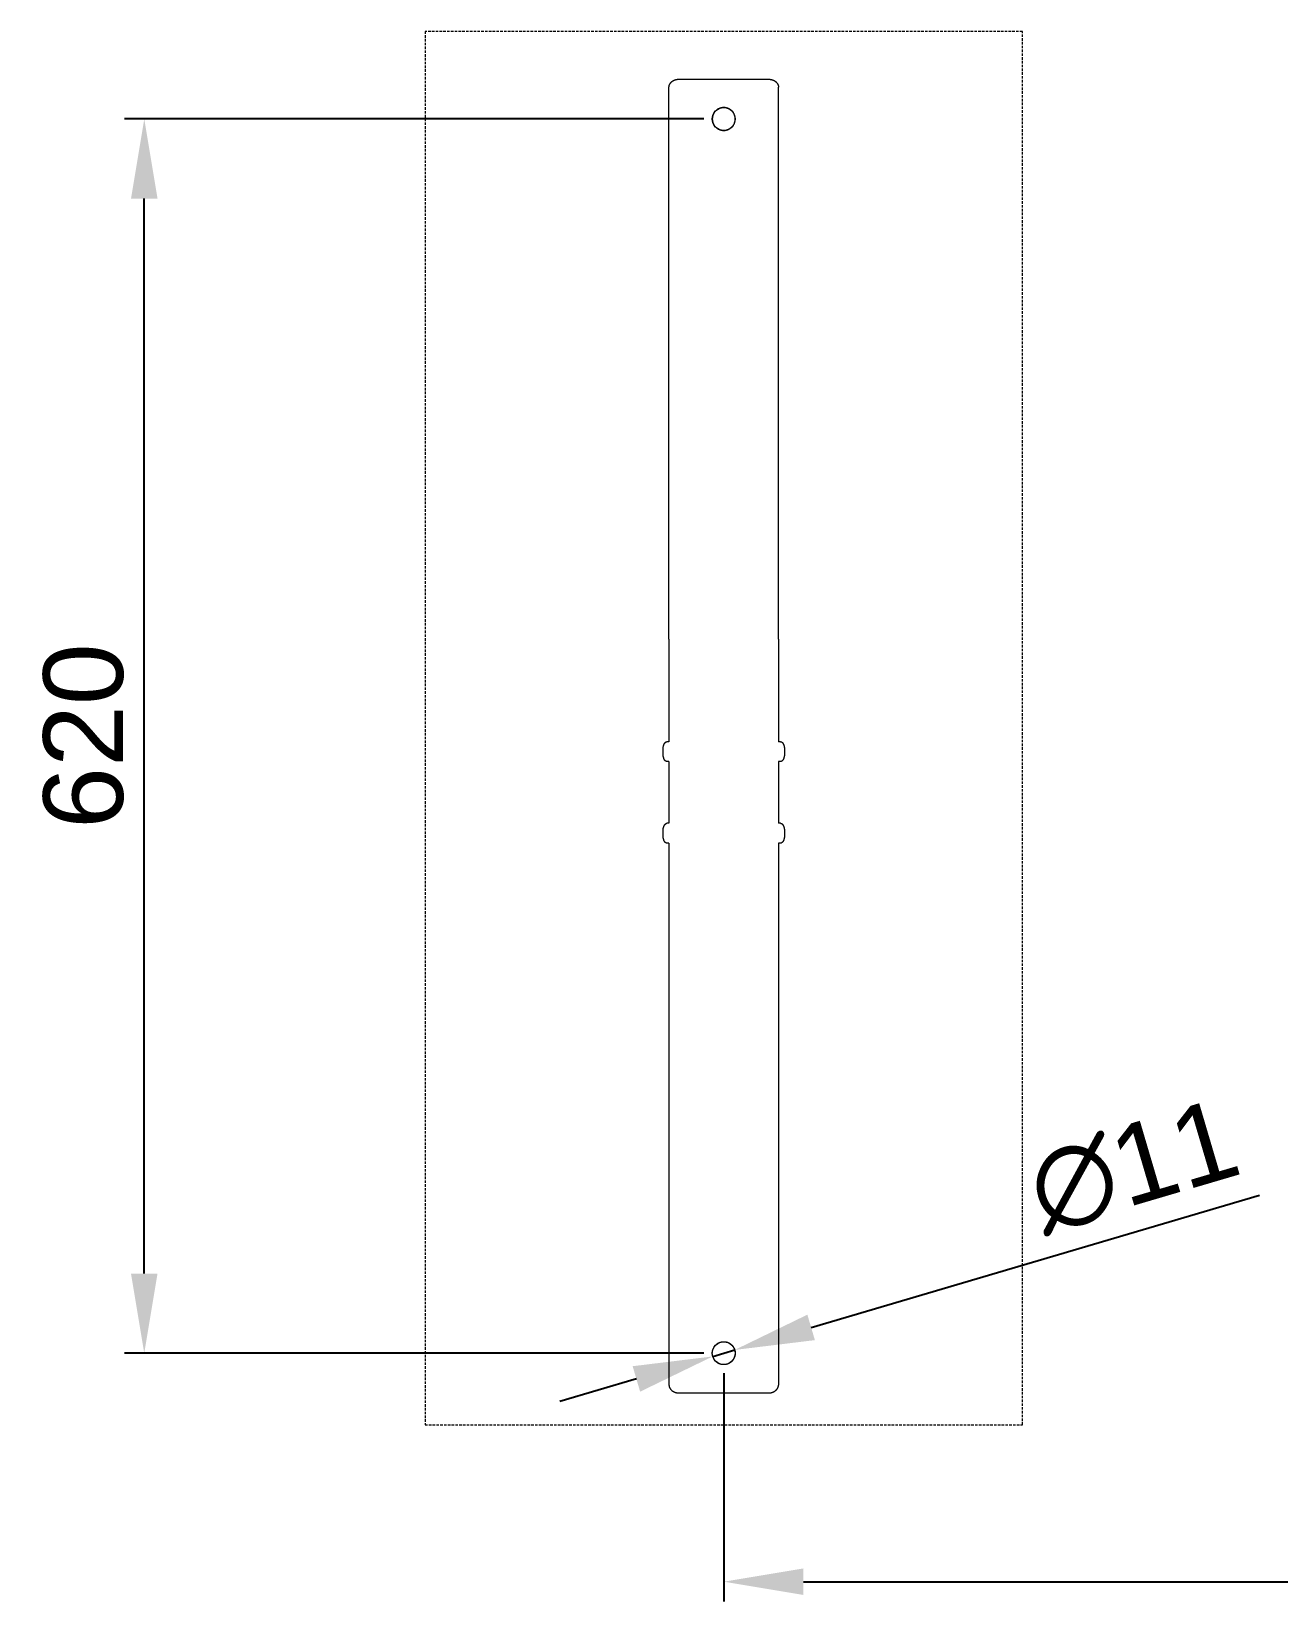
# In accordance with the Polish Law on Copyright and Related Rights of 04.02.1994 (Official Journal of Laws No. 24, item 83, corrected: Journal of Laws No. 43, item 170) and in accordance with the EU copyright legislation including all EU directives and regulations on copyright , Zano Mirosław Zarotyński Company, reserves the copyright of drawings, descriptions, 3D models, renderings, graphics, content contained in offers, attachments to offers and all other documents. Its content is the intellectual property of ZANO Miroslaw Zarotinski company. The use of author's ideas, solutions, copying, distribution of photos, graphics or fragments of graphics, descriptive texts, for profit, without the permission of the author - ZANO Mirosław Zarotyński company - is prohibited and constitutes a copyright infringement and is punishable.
# Model space of a CAD drawing. Header units: millimetres. Extents: x -253 to 4295, y -442 to 2895.
# Drawn here: x -198 to 428, y -442 to 346 of the extents above; entities that cross this region are included whole.
import ezdxf

# ---------------------------------------------------------------- set-up
doc = ezdxf.new("R2010")
doc.units = ezdxf.units.MM
doc.linetypes.add('HIDDEN', pattern=[1.905, 1.27, -0.635])
for name, color, linetype, lineweight in [('ZANO_R', 7, 'Continuous', 0), ('ZANO_R_przerywana', 7, 'HIDDEN', 0), ('ZANO_W', 1, 'Continuous', 0)]:
    doc.layers.add(name, color=color, linetype=linetype, lineweight=lineweight)
doc.styles.add('Arial', font='arial.ttf')
doc.styles.get("Standard").update_dxf_attribs({"font": 'ARIALUNI.TTF'})
doc.dimstyles.new('pl i ang', dxfattribs={"dimtxt": 50, "dimasz": 50, "dimexe": 1.25, "dimexo": 0.625, "dimgap": 10, "dimtad": 1, "dimtoh": 1, "dimtxsty": 'Standard', "dimcen": 2.5, "dimclrd": 1, "dimclre": 1, "dimclrt": 1, "dimadec": 0, "dimazin": 0, "dimtfac": 1, "dimtmove": 0, "dimatfit": 3, "dimfxl": 1, "dimarcsym": 1})

# ---------------------------------------------------------------- blocks, each defined once
blk = doc.blocks.new('*D398')
at = {"layer": 'ZANO_W', "color": 1, "lineweight": -2}
for p, q in [((139.83, 302.33), (-151.18, 302.33)), ((-141.18, -277.67), (-141.18, 262.33)), ((139.83, -317.67), (-151.18, -317.67))]:
    blk.add_line(p, q, dxfattribs=at)
at = {"layer": 'ZANO_W', "color": 1}
for points in [[(-134.52, 262.33), (-147.85, 262.33), (-141.18, 302.33)], [(-147.85, -277.67), (-134.52, -277.67), (-141.18, -317.67)]]:
    blk.add_solid(points, dxfattribs=at)
at = {"layer": 'ZANO_W', "color": 1, "insert": (-171.61, -7.67), "char_height": 40, "attachment_point": 5, "rotation": 90, "style": 'Arial'}
blk.add_mtext('620', dxfattribs=at)
blk = doc.blocks.new('*D401')
at = {"layer": 'ZANO_W', "color": 1, "lineweight": -2}
for p, q in [((149.83, -327.67), (149.83, -442.47)), ((1539.83, -327.67), (1539.83, -442.47)), ((189.83, -432.47), (1499.83, -432.47))]:
    blk.add_line(p, q, dxfattribs=at)
at = {"layer": 'ZANO_W', "color": 1}
for points in [[(189.83, -425.8), (189.83, -439.13), (149.83, -432.47)], [(1499.83, -439.13), (1499.83, -425.8), (1539.83, -432.47)]]:
    blk.add_solid(points, dxfattribs=at)
at = {"layer": 'ZANO_W', "color": 1, "insert": (844.83, -402.03), "char_height": 40, "attachment_point": 5, "style": 'Arial'}
blk.add_mtext('1390', dxfattribs=at)
blk = doc.blocks.new('*D402')
at = {"layer": 'ZANO_W', "color": 1, "lineweight": -2}
for p, q in [((193.71, -304.73), (418.8, -238.33)), ((144.32, -319.3), (155.35, -316.04)), ((105.95, -330.61), (67.59, -341.93))]:
    blk.add_line(p, q, dxfattribs=at)
at = {"layer": 'ZANO_W', "color": 1}
for points in [[(191.83, -298.33), (195.6, -311.12), (155.35, -316.04)], [(107.84, -337.01), (104.07, -324.22), (144.32, -319.3)]]:
    blk.add_solid(points, dxfattribs=at)
at = {"layer": 'ZANO_W', "color": 1, "insert": (355.64, -224.07), "char_height": 40, "attachment_point": 5, "rotation": 16.43566, "style": 'Arial'}
blk.add_mtext('∅11', dxfattribs=at)

msp = doc.modelspace()

# ---------------------------------------------------------------- linework, layer by layer
at = {"layer": 'ZANO_R'}
for p, q in [((122.33, 318.43), (122.34, 318.53)), ((122.33, 318.33), (122.33, 318.43)), ((122.33, 287.33), (122.33, 318.33)), ((122.34, 318.53), (122.35, 318.63)), ((122.35, 318.63), (122.36, 318.72)), ((122.36, 318.72), (122.37, 318.82)), ((122.37, 318.82), (122.39, 318.92)), ((122.39, 318.92), (122.41, 319.02)), ((122.41, 319.02), (122.43, 319.11)), ((122.43, 319.11), (122.46, 319.21)), ((122.46, 319.21), (122.49, 319.31)), ((122.49, 319.31), (122.52, 319.41)), ((122.52, 319.41), (122.56, 319.5)), ((122.56, 319.5), (122.6, 319.6)), ((122.6, 319.6), (122.64, 319.69)), ((122.64, 319.69), (122.68, 319.79)), ((122.68, 319.79), (122.73, 319.88)), ((122.73, 319.88), (122.78, 319.97)), ((122.78, 319.97), (122.84, 320.06)), ((122.84, 320.06), (122.89, 320.15)), ((122.89, 320.15), (122.95, 320.24)), ((122.95, 320.24), (123.01, 320.32)), ((123.01, 320.32), (123.08, 320.41)), ((123.08, 320.41), (123.15, 320.49)), ((123.15, 320.49), (123.21, 320.57)), ((123.21, 320.57), (123.29, 320.65)), ((123.29, 320.65), (123.36, 320.73)), ((123.36, 320.73), (123.43, 320.81)), ((123.43, 320.81), (123.51, 320.88)), ((123.51, 320.88), (123.59, 320.96)), ((123.59, 320.96), (123.67, 321.03)), ((123.67, 321.03), (123.76, 321.1)), ((123.76, 321.1), (123.84, 321.16)), ((123.84, 321.16), (123.93, 321.23)), ((123.93, 321.23), (124.03, 321.3)), ((124.03, 321.3), (124.12, 321.37)), ((124.12, 321.37), (124.22, 321.43)), ((124.22, 321.43), (124.32, 321.49)), ((124.32, 321.49), (124.42, 321.55)), ((124.42, 321.55), (124.52, 321.61)), ((124.52, 321.61), (124.63, 321.66)), ((124.63, 321.66), (124.73, 321.72)), ((124.73, 321.72), (124.84, 321.77)), ((124.84, 321.77), (124.94, 321.82)), ((124.94, 321.82), (125.05, 321.86)), ((125.05, 321.86), (125.16, 321.9)), ((125.16, 321.9), (125.27, 321.95)), ((125.27, 321.95), (125.38, 321.99)), ((125.38, 321.99), (125.49, 322.02)), ((125.49, 322.02), (125.61, 322.06)), ((125.61, 322.06), (125.73, 322.1)), ((125.73, 322.1), (125.85, 322.13)), ((125.85, 322.13), (125.97, 322.16)), ((125.97, 322.16), (126.09, 322.19)), ((126.09, 322.19), (126.21, 322.21)), ((126.21, 322.21), (126.34, 322.23)), ((126.34, 322.23), (126.46, 322.25)), ((126.46, 322.25), (126.58, 322.27)), ((126.58, 322.27), (126.71, 322.29)), ((126.71, 322.29), (126.83, 322.3)), ((126.83, 322.3), (126.96, 322.31)), ((126.96, 322.31), (127.08, 322.32)), ((127.08, 322.32), (127.21, 322.33)), ((127.21, 322.33), (127.33, 322.33)), ((127.33, 322.33), (127.46, 322.33)), ((127.46, 322.33), (132.77, 322.33)), ((132.77, 322.33), (133.74, 322.33)), ((133.74, 322.33), (165.93, 322.33)), ((165.93, 322.33), (166.9, 322.33)), ((166.9, 322.33), (172.21, 322.33)), ((172.21, 322.33), (172.33, 322.33)), ((172.33, 322.33), (172.46, 322.33)), ((172.46, 322.33), (172.58, 322.32)), ((172.58, 322.32), (172.71, 322.31)), ((172.71, 322.31), (172.83, 322.3)), ((172.83, 322.3), (172.96, 322.29)), ((172.96, 322.29), (173.08, 322.27)), ((173.08, 322.27), (173.21, 322.25)), ((173.21, 322.25), (173.33, 322.23)), ((173.33, 322.23), (173.45, 322.21)), ((173.45, 322.21), (173.58, 322.19)), ((173.58, 322.19), (173.7, 322.16)), ((173.7, 322.16), (173.82, 322.13)), ((173.82, 322.13), (173.94, 322.1)), ((173.94, 322.1), (174.06, 322.06)), ((174.06, 322.06), (174.18, 322.02)), ((174.18, 322.02), (174.29, 321.99)), ((174.29, 321.99), (174.4, 321.95)), ((174.4, 321.95), (174.51, 321.9)), ((174.51, 321.9), (174.62, 321.86)), ((174.62, 321.86), (174.72, 321.82)), ((174.72, 321.82), (174.83, 321.77)), ((174.83, 321.77), (174.94, 321.72)), ((174.94, 321.72), (175.04, 321.66)), ((175.04, 321.66), (175.14, 321.61)), ((175.14, 321.61), (175.24, 321.55)), ((175.24, 321.55), (175.34, 321.49)), ((175.34, 321.49), (175.44, 321.43)), ((175.44, 321.43), (175.54, 321.37)), ((175.54, 321.37), (175.64, 321.3)), ((175.64, 321.3), (175.73, 321.23)), ((175.73, 321.23), (175.83, 321.16)), ((175.83, 321.16), (175.91, 321.1)), ((175.91, 321.1), (175.99, 321.03)), ((175.99, 321.03), (176.07, 320.96)), ((176.07, 320.96), (176.15, 320.88)), ((176.15, 320.88), (176.23, 320.81)), ((176.23, 320.81), (176.31, 320.73)), ((176.31, 320.73), (176.38, 320.65)), ((176.38, 320.65), (176.45, 320.57)), ((176.45, 320.57), (176.52, 320.49)), ((176.52, 320.49), (176.59, 320.41)), ((176.59, 320.41), (176.65, 320.32)), ((176.65, 320.32), (176.71, 320.24)), ((176.71, 320.24), (176.77, 320.15)), ((176.77, 320.15), (176.83, 320.06)), ((176.83, 320.06), (176.88, 319.97)), ((176.88, 319.97), (176.93, 319.88)), ((176.93, 319.88), (176.98, 319.79)), ((176.98, 319.79), (177.03, 319.69)), ((177.03, 319.69), (177.07, 319.6)), ((177.07, 319.6), (177.11, 319.5)), ((177.11, 319.5), (177.14, 319.41)), ((177.14, 319.41), (177.18, 319.31)), ((177.18, 319.31), (177.21, 319.21)), ((177.21, 319.21), (177.23, 319.11)), ((177.23, 319.11), (177.26, 319.02)), ((177.26, 319.02), (177.28, 318.92)), ((177.28, 318.92), (177.29, 318.82)), ((177.29, 318.82), (177.31, 318.72)), ((177.31, 318.72), (177.32, 318.63)), ((177.32, 318.63), (177.33, 318.53)), ((177.33, 318.53), (177.33, 318.43)), ((177.33, 318.43), (177.33, 318.33)), ((177.33, 287.33), (177.33, 318.33)), ((147.63, 307.64), (147.45, 307.56)), ((147.81, 307.71), (147.63, 307.64)), ((148, 307.78), (147.81, 307.71)), ((148.19, 307.84), (148, 307.78)), ((148.38, 307.89), (148.19, 307.84)), ((148.57, 307.94), (148.38, 307.89)), ((148.76, 307.98), (148.57, 307.94)), ((148.95, 308.01), (148.76, 307.98)), ((149.15, 308.04), (148.95, 308.01)), ((149.34, 308.06), (149.15, 308.04)), ((149.54, 308.07), (149.34, 308.06)), ((149.73, 308.08), (149.54, 308.07)), ((149.93, 308.08), (149.73, 308.08)), ((150.13, 308.07), (149.93, 308.08)), ((150.32, 308.06), (150.13, 308.07)), ((150.52, 308.04), (150.32, 308.06)), ((150.71, 308.01), (150.52, 308.04)), ((150.91, 307.98), (150.71, 308.01)), ((151.1, 307.94), (150.91, 307.98)), ((151.29, 307.89), (151.1, 307.94)), ((151.48, 307.84), (151.29, 307.89)), ((151.67, 307.78), (151.48, 307.84)), ((151.85, 307.71), (151.67, 307.78)), ((152.03, 307.64), (151.85, 307.71)), ((152.21, 307.56), (152.03, 307.64)), ((144.09, 302.62), (144.08, 302.43)), ((144.08, 302.43), (144.08, 302.23)), ((144.08, 302.23), (144.09, 302.04)), ((144.1, 302.82), (144.09, 302.62)), ((144.09, 302.04), (144.1, 301.84)), ((144.12, 303.02), (144.1, 302.82)), ((144.1, 301.84), (144.12, 301.64)), ((144.15, 303.21), (144.12, 303.02)), ((144.12, 301.64), (144.15, 301.45)), ((144.18, 303.4), (144.15, 303.21)), ((144.15, 301.45), (144.18, 301.26)), ((144.22, 303.6), (144.18, 303.4)), ((144.18, 301.26), (144.22, 301.06)), ((144.27, 303.79), (144.22, 303.6)), ((144.22, 301.06), (144.27, 300.87)), ((144.32, 303.98), (144.27, 303.79)), ((144.27, 300.87), (144.32, 300.68)), ((144.38, 304.16), (144.32, 303.98)), ((144.32, 300.68), (144.38, 300.5)), ((144.45, 304.35), (144.38, 304.16)), ((144.38, 300.5), (144.45, 300.31)), ((144.52, 304.53), (144.45, 304.35)), ((144.45, 300.31), (144.52, 300.13)), ((144.6, 304.71), (144.52, 304.53)), ((144.52, 300.13), (144.6, 299.95)), ((144.68, 304.89), (144.6, 304.71)), ((144.6, 299.95), (144.68, 299.77)), ((144.77, 305.06), (144.68, 304.89)), ((144.68, 299.77), (144.77, 299.6)), ((144.87, 305.23), (144.77, 305.06)), ((144.97, 305.4), (144.87, 305.23)), ((145.08, 305.56), (144.97, 305.4)), ((145.19, 305.73), (145.08, 305.56)), ((145.31, 305.88), (145.19, 305.73)), ((145.43, 306.03), (145.31, 305.88)), ((145.56, 306.18), (145.43, 306.03)), ((145.7, 306.33), (145.56, 306.18)), ((145.84, 306.46), (145.7, 306.33)), ((145.98, 306.6), (145.84, 306.46)), ((146.13, 306.73), (145.98, 306.6)), ((146.28, 306.85), (146.13, 306.73)), ((146.44, 306.97), (146.28, 306.85)), ((146.6, 307.08), (146.44, 306.97)), ((146.76, 307.19), (146.6, 307.08)), ((146.93, 307.29), (146.76, 307.19)), ((147.1, 307.39), (146.93, 307.29)), ((147.27, 307.48), (147.1, 307.39)), ((147.45, 307.56), (147.27, 307.48)), ((152.39, 307.48), (152.21, 307.56)), ((152.56, 307.39), (152.39, 307.48)), ((152.74, 307.29), (152.56, 307.39)), ((152.9, 307.19), (152.74, 307.29)), ((153.07, 307.08), (152.9, 307.19)), ((153.23, 306.97), (153.07, 307.08)), ((153.38, 306.85), (153.23, 306.97)), ((153.54, 306.73), (153.38, 306.85)), ((153.68, 306.6), (153.54, 306.73)), ((153.83, 306.47), (153.68, 306.6)), ((153.97, 306.33), (153.83, 306.47)), ((154.1, 306.18), (153.97, 306.33)), ((154.23, 306.03), (154.1, 306.18)), ((154.35, 305.88), (154.23, 306.03)), ((154.47, 305.73), (154.35, 305.88)), ((154.59, 305.57), (154.47, 305.73)), ((154.69, 305.4), (154.59, 305.57)), ((154.8, 305.23), (154.69, 305.4)), ((154.89, 305.06), (154.8, 305.23)), ((154.98, 304.89), (154.89, 305.06)), ((154.89, 299.6), (154.98, 299.77)), ((155.07, 304.71), (154.98, 304.89)), ((154.98, 299.77), (155.07, 299.95)), ((155.14, 304.53), (155.07, 304.71)), ((155.07, 299.95), (155.15, 300.13)), ((155.22, 304.35), (155.14, 304.53)), ((155.15, 300.13), (155.22, 300.31)), ((155.28, 304.16), (155.22, 304.35)), ((155.22, 300.31), (155.28, 300.5)), ((155.34, 303.98), (155.28, 304.16)), ((155.28, 300.5), (155.34, 300.68)), ((155.4, 303.79), (155.34, 303.98)), ((155.34, 300.68), (155.4, 300.87)), ((155.44, 303.6), (155.4, 303.79)), ((155.4, 300.87), (155.44, 301.06)), ((155.48, 303.4), (155.44, 303.6)), ((155.44, 301.06), (155.48, 301.26)), ((155.52, 303.21), (155.48, 303.4)), ((155.48, 301.26), (155.52, 301.45)), ((155.54, 303.02), (155.52, 303.21)), ((155.52, 301.45), (155.54, 301.64)), ((155.56, 302.82), (155.54, 303.02)), ((155.54, 301.64), (155.56, 301.84)), ((155.58, 302.62), (155.56, 302.82)), ((155.56, 301.84), (155.58, 302.04)), ((155.58, 302.43), (155.58, 302.62)), ((155.58, 302.23), (155.58, 302.43)), ((155.58, 302.04), (155.58, 302.23)), ((144.77, 299.6), (144.87, 299.43)), ((144.87, 299.43), (144.97, 299.26)), ((144.97, 299.26), (145.08, 299.09)), ((145.08, 299.09), (145.19, 298.93)), ((145.19, 298.93), (145.31, 298.78)), ((145.31, 298.78), (145.44, 298.63)), ((145.44, 298.63), (145.56, 298.48)), ((145.56, 298.48), (145.7, 298.33)), ((145.7, 298.33), (145.84, 298.19)), ((145.84, 298.19), (145.98, 298.06)), ((145.98, 298.06), (146.13, 297.93)), ((146.13, 297.93), (146.28, 297.81)), ((146.28, 297.81), (146.44, 297.69)), ((146.44, 297.69), (146.6, 297.58)), ((146.6, 297.58), (146.76, 297.47)), ((146.76, 297.47), (146.93, 297.37)), ((146.93, 297.37), (147.1, 297.27)), ((147.1, 297.27), (147.28, 297.18)), ((147.28, 297.18), (147.45, 297.1)), ((147.45, 297.1), (147.63, 297.02)), ((147.63, 297.02), (147.82, 296.95)), ((147.82, 296.95), (148, 296.88)), ((148, 296.88), (148.19, 296.82)), ((148.19, 296.82), (148.38, 296.77)), ((148.38, 296.77), (148.57, 296.72)), ((148.57, 296.72), (148.76, 296.68)), ((148.76, 296.68), (148.95, 296.65)), ((148.95, 296.65), (149.15, 296.62)), ((149.15, 296.62), (149.34, 296.6)), ((149.34, 296.6), (149.54, 296.59)), ((149.54, 296.59), (149.74, 296.58)), ((149.74, 296.58), (149.93, 296.58)), ((149.93, 296.58), (150.13, 296.59)), ((150.13, 296.59), (150.32, 296.6)), ((150.32, 296.6), (150.52, 296.62)), ((150.52, 296.62), (150.71, 296.65)), ((150.71, 296.65), (150.91, 296.68)), ((150.91, 296.68), (151.1, 296.72)), ((151.1, 296.72), (151.29, 296.77)), ((151.29, 296.77), (151.48, 296.82)), ((151.48, 296.82), (151.67, 296.88)), ((151.67, 296.88), (151.85, 296.95)), ((151.85, 296.95), (152.03, 297.02)), ((152.03, 297.02), (152.21, 297.1)), ((152.21, 297.1), (152.39, 297.18)), ((152.39, 297.18), (152.57, 297.27)), ((152.57, 297.27), (152.74, 297.37)), ((152.74, 297.37), (152.9, 297.47)), ((152.9, 297.47), (153.07, 297.58)), ((153.07, 297.58), (153.23, 297.69)), ((153.23, 297.69), (153.39, 297.81)), ((153.39, 297.81), (153.54, 297.93)), ((153.54, 297.93), (153.69, 298.06)), ((153.69, 298.06), (153.83, 298.2)), ((153.83, 298.2), (153.97, 298.33)), ((153.97, 298.33), (154.1, 298.48)), ((154.1, 298.48), (154.23, 298.63)), ((154.23, 298.63), (154.35, 298.78)), ((154.35, 298.78), (154.47, 298.93)), ((154.47, 298.93), (154.59, 299.1)), ((154.59, 299.1), (154.69, 299.26)), ((154.69, 299.26), (154.8, 299.43)), ((154.8, 299.43), (154.89, 299.6)), ((122.33, 41.06), (122.33, 287.33)), ((177.33, 41.06), (177.33, 287.33)), ((122.33, 41.06), (122.33, -10.48)), ((177.33, 41.06), (177.33, -10.48)), ((119.33, -14.3), (119.34, -14.12)), ((119.33, -14.48), (119.33, -14.3)), ((119.33, -16.48), (119.33, -14.48)), ((119.34, -14.12), (119.35, -13.93)), ((119.35, -13.93), (119.37, -13.75)), ((119.37, -13.75), (119.39, -13.56)), ((119.39, -13.56), (119.41, -13.38)), ((119.41, -13.38), (119.44, -13.19)), ((119.44, -13.19), (119.47, -13)), ((119.47, -13), (119.51, -12.82)), ((119.51, -12.82), (119.56, -12.64)), ((119.56, -12.64), (119.61, -12.46)), ((119.61, -12.46), (119.66, -12.29)), ((119.66, -12.29), (119.72, -12.12)), ((119.72, -12.12), (119.75, -12.04)), ((119.75, -12.04), (119.78, -11.96)), ((119.78, -11.96), (119.81, -11.88)), ((119.81, -11.88), (119.85, -11.8)), ((119.85, -11.8), (119.88, -11.72)), ((119.88, -11.72), (119.92, -11.65)), ((119.92, -11.65), (119.96, -11.58)), ((119.96, -11.58), (119.99, -11.51)), ((119.99, -11.51), (120.03, -11.44)), ((120.03, -11.44), (120.07, -11.37)), ((120.07, -11.37), (120.11, -11.31)), ((120.11, -11.31), (120.15, -11.25)), ((120.15, -11.25), (120.2, -11.19)), ((120.2, -11.19), (120.24, -11.13)), ((120.24, -11.13), (120.28, -11.07)), ((120.28, -11.07), (120.33, -11.02)), ((120.33, -11.02), (120.37, -10.97)), ((120.37, -10.97), (120.41, -10.92)), ((120.41, -10.92), (120.46, -10.88)), ((120.46, -10.88), (120.5, -10.84)), ((120.5, -10.84), (120.55, -10.8)), ((120.55, -10.8), (120.6, -10.76)), ((120.6, -10.76), (120.62, -10.74)), ((120.62, -10.74), (120.64, -10.72)), ((120.64, -10.72), (120.67, -10.71)), ((120.67, -10.71), (120.69, -10.69)), ((120.69, -10.69), (120.71, -10.67)), ((120.71, -10.67), (120.74, -10.66)), ((120.74, -10.66), (120.76, -10.64)), ((120.76, -10.64), (120.78, -10.63)), ((120.78, -10.63), (120.81, -10.62)), ((120.81, -10.62), (120.83, -10.61)), ((120.83, -10.61), (120.85, -10.59)), ((120.85, -10.59), (120.88, -10.58)), ((120.88, -10.58), (120.9, -10.57)), ((120.9, -10.57), (120.92, -10.56)), ((120.92, -10.56), (120.95, -10.55)), ((120.95, -10.55), (120.97, -10.54)), ((120.97, -10.54), (120.99, -10.54)), ((120.99, -10.54), (121.02, -10.53)), ((121.02, -10.53), (121.04, -10.52)), ((121.04, -10.52), (121.06, -10.51)), ((121.06, -10.51), (121.08, -10.51)), ((121.08, -10.51), (121.11, -10.5)), ((121.11, -10.5), (121.13, -10.5)), ((121.13, -10.5), (121.15, -10.49)), ((121.15, -10.49), (121.18, -10.49)), ((121.18, -10.49), (121.2, -10.49)), ((121.2, -10.49), (121.22, -10.48)), ((121.22, -10.48), (121.24, -10.48)), ((121.24, -10.48), (121.27, -10.48)), ((121.27, -10.48), (121.29, -10.48)), ((121.29, -10.48), (121.31, -10.48)), ((121.31, -10.48), (121.33, -10.48)), ((122.33, -10.48), (121.33, -10.48)), ((178.33, -10.48), (177.33, -10.48)), ((178.33, -10.48), (178.36, -10.48)), ((178.36, -10.48), (178.38, -10.48)), ((178.38, -10.48), (178.4, -10.48)), ((178.4, -10.48), (178.42, -10.48)), ((178.42, -10.48), (178.44, -10.48)), ((178.44, -10.48), (178.47, -10.49)), ((178.47, -10.49), (178.49, -10.49)), ((178.49, -10.49), (178.51, -10.49)), ((178.51, -10.49), (178.54, -10.5)), ((178.54, -10.5), (178.56, -10.5)), ((178.56, -10.5), (178.58, -10.51)), ((178.58, -10.51), (178.6, -10.51)), ((178.6, -10.51), (178.63, -10.52)), ((178.63, -10.52), (178.65, -10.53)), ((178.65, -10.53), (178.67, -10.54)), ((178.67, -10.54), (178.7, -10.54)), ((178.7, -10.54), (178.72, -10.55)), ((178.72, -10.55), (178.74, -10.56)), ((178.74, -10.56), (178.77, -10.57)), ((178.77, -10.57), (178.79, -10.58)), ((178.79, -10.58), (178.81, -10.59)), ((178.81, -10.59), (178.84, -10.61)), ((178.84, -10.61), (178.86, -10.62)), ((178.86, -10.62), (178.88, -10.63)), ((178.88, -10.63), (178.91, -10.64)), ((178.91, -10.64), (178.93, -10.66)), ((178.93, -10.66), (178.95, -10.67)), ((178.95, -10.67), (178.98, -10.69)), ((178.98, -10.69), (179, -10.71)), ((179, -10.71), (179.02, -10.72)), ((179.02, -10.72), (179.05, -10.74)), ((179.05, -10.74), (179.07, -10.76)), ((179.07, -10.76), (179.12, -10.8)), ((179.12, -10.8), (179.16, -10.84)), ((179.16, -10.84), (179.21, -10.88)), ((179.21, -10.88), (179.25, -10.92)), ((179.25, -10.92), (179.3, -10.97)), ((179.3, -10.97), (179.34, -11.02)), ((179.34, -11.02), (179.38, -11.07)), ((179.38, -11.07), (179.43, -11.13)), ((179.43, -11.13), (179.47, -11.19)), ((179.47, -11.19), (179.51, -11.25)), ((179.51, -11.25), (179.55, -11.31)), ((179.55, -11.31), (179.59, -11.37)), ((179.59, -11.37), (179.63, -11.44)), ((179.63, -11.44), (179.67, -11.51)), ((179.67, -11.51), (179.71, -11.58)), ((179.71, -11.58), (179.75, -11.65)), ((179.75, -11.65), (179.78, -11.72)), ((179.78, -11.72), (179.82, -11.8)), ((179.82, -11.8), (179.85, -11.88)), ((179.85, -11.88), (179.89, -11.96)), ((179.89, -11.96), (179.92, -12.04)), ((179.92, -12.04), (179.95, -12.12)), ((179.95, -12.12), (180.01, -12.29)), ((180.01, -12.29), (180.06, -12.46)), ((180.06, -12.46), (180.11, -12.64)), ((180.11, -12.64), (180.15, -12.82)), ((180.15, -12.82), (180.19, -13)), ((180.19, -13), (180.23, -13.19)), ((180.23, -13.19), (180.26, -13.38)), ((180.26, -13.38), (180.28, -13.56)), ((180.28, -13.56), (180.3, -13.75)), ((180.3, -13.75), (180.31, -13.93)), ((180.31, -13.93), (180.32, -14.12)), ((180.32, -14.12), (180.33, -14.3)), ((180.33, -14.3), (180.33, -14.48)), ((180.33, -14.48), (180.33, -16.48)), ((119.33, -16.65), (119.33, -16.48)), ((119.34, -16.84), (119.33, -16.65)), ((119.35, -17.02), (119.34, -16.84)), ((119.37, -17.2), (119.35, -17.02)), ((119.39, -17.39), (119.37, -17.2)), ((119.41, -17.58), (119.39, -17.39)), ((119.44, -17.76), (119.41, -17.58)), ((119.47, -17.95), (119.44, -17.76)), ((119.51, -18.13), (119.47, -17.95)), ((119.56, -18.31), (119.51, -18.13)), ((119.61, -18.49), (119.56, -18.31)), ((119.66, -18.67), (119.61, -18.49)), ((119.72, -18.83), (119.66, -18.67)), ((119.75, -18.92), (119.72, -18.83)), ((119.78, -19), (119.75, -18.92)), ((119.81, -19.08), (119.78, -19)), ((119.85, -19.15), (119.81, -19.08)), ((119.88, -19.23), (119.85, -19.15)), ((119.92, -19.3), (119.88, -19.23)), ((119.96, -19.38), (119.92, -19.3)), ((119.99, -19.45), (119.96, -19.38)), ((120.03, -19.52), (119.99, -19.45)), ((120.07, -19.58), (120.03, -19.52)), ((120.11, -19.65), (120.07, -19.58)), ((120.15, -19.71), (120.11, -19.65)), ((120.2, -19.77), (120.15, -19.71)), ((120.24, -19.82), (120.2, -19.77)), ((120.28, -19.88), (120.24, -19.82)), ((120.33, -19.93), (120.28, -19.88)), ((120.37, -19.98), (120.33, -19.93)), ((120.41, -20.03), (120.37, -19.98)), ((120.46, -20.07), (120.41, -20.03)), ((120.5, -20.12), (120.46, -20.07)), ((120.55, -20.16), (120.5, -20.12)), ((120.6, -20.2), (120.55, -20.16)), ((120.62, -20.21), (120.6, -20.2)), ((120.64, -20.23), (120.62, -20.21)), ((120.67, -20.25), (120.64, -20.23)), ((120.69, -20.26), (120.67, -20.25)), ((120.71, -20.28), (120.69, -20.26)), ((120.74, -20.29), (120.71, -20.28)), ((120.76, -20.31), (120.74, -20.29)), ((120.78, -20.32), (120.76, -20.31)), ((120.81, -20.34), (120.78, -20.32)), ((120.83, -20.35), (120.81, -20.34)), ((120.85, -20.36), (120.83, -20.35)), ((120.88, -20.37), (120.85, -20.36)), ((120.9, -20.38), (120.88, -20.37)), ((120.92, -20.39), (120.9, -20.38)), ((120.95, -20.4), (120.92, -20.39)), ((120.97, -20.41), (120.95, -20.4)), ((120.99, -20.42), (120.97, -20.41)), ((121.02, -20.43), (120.99, -20.42)), ((121.04, -20.43), (121.02, -20.43)), ((121.06, -20.44), (121.04, -20.43)), ((121.08, -20.45), (121.06, -20.44)), ((121.11, -20.45), (121.08, -20.45)), ((121.13, -20.46), (121.11, -20.45)), ((121.15, -20.46), (121.13, -20.46)), ((121.18, -20.46), (121.15, -20.46)), ((121.2, -20.47), (121.18, -20.46)), ((121.22, -20.47), (121.2, -20.47)), ((121.24, -20.47), (121.22, -20.47)), ((121.27, -20.47), (121.24, -20.47)), ((121.29, -20.48), (121.27, -20.47)), ((121.31, -20.48), (121.29, -20.48)), ((121.33, -20.48), (121.31, -20.48)), ((122.33, -20.48), (121.33, -20.48)), ((122.33, -20.48), (122.33, -51.48)), ((177.33, -20.48), (177.33, -51.48)), ((178.33, -20.48), (177.33, -20.48)), ((178.36, -20.48), (178.33, -20.48)), ((178.38, -20.48), (178.36, -20.48)), ((178.4, -20.47), (178.38, -20.48)), ((178.42, -20.47), (178.4, -20.47)), ((178.44, -20.47), (178.42, -20.47)), ((178.47, -20.47), (178.44, -20.47)), ((178.49, -20.46), (178.47, -20.47)), ((178.51, -20.46), (178.49, -20.46)), ((178.54, -20.46), (178.51, -20.46)), ((178.56, -20.45), (178.54, -20.46)), ((178.58, -20.45), (178.56, -20.45)), ((178.6, -20.44), (178.58, -20.45)), ((178.63, -20.43), (178.6, -20.44)), ((178.65, -20.43), (178.63, -20.43)), ((178.67, -20.42), (178.65, -20.43)), ((178.7, -20.41), (178.67, -20.42)), ((178.72, -20.4), (178.7, -20.41)), ((178.74, -20.39), (178.72, -20.4)), ((178.77, -20.38), (178.74, -20.39)), ((178.79, -20.37), (178.77, -20.38)), ((178.81, -20.36), (178.79, -20.37)), ((178.84, -20.35), (178.81, -20.36)), ((178.86, -20.34), (178.84, -20.35)), ((178.88, -20.32), (178.86, -20.34)), ((178.91, -20.31), (178.88, -20.32)), ((178.93, -20.29), (178.91, -20.31)), ((178.95, -20.28), (178.93, -20.29)), ((178.98, -20.26), (178.95, -20.28)), ((179, -20.25), (178.98, -20.26)), ((179.02, -20.23), (179, -20.25)), ((179.05, -20.21), (179.02, -20.23)), ((179.07, -20.2), (179.05, -20.21)), ((179.12, -20.16), (179.07, -20.2)), ((179.16, -20.12), (179.12, -20.16)), ((179.21, -20.07), (179.16, -20.12)), ((179.25, -20.03), (179.21, -20.07)), ((179.3, -19.98), (179.25, -20.03)), ((179.34, -19.93), (179.3, -19.98)), ((179.38, -19.88), (179.34, -19.93)), ((179.43, -19.82), (179.38, -19.88)), ((179.47, -19.77), (179.43, -19.82)), ((179.51, -19.71), (179.47, -19.77)), ((179.55, -19.65), (179.51, -19.71)), ((179.59, -19.58), (179.55, -19.65)), ((179.63, -19.52), (179.59, -19.58)), ((179.67, -19.45), (179.63, -19.52)), ((179.71, -19.38), (179.67, -19.45)), ((179.75, -19.3), (179.71, -19.38)), ((179.78, -19.23), (179.75, -19.3)), ((179.82, -19.15), (179.78, -19.23)), ((179.85, -19.08), (179.82, -19.15)), ((179.89, -19), (179.85, -19.08)), ((179.92, -18.92), (179.89, -19)), ((179.95, -18.83), (179.92, -18.92)), ((180.01, -18.67), (179.95, -18.83)), ((180.06, -18.49), (180.01, -18.67)), ((180.11, -18.31), (180.06, -18.49)), ((180.15, -18.13), (180.11, -18.31)), ((180.19, -17.95), (180.15, -18.13)), ((180.23, -17.76), (180.19, -17.95)), ((180.26, -17.58), (180.23, -17.76)), ((180.28, -17.39), (180.26, -17.58)), ((180.3, -17.2), (180.28, -17.39)), ((180.31, -17.02), (180.3, -17.2)), ((180.32, -16.84), (180.31, -17.02)), ((180.33, -16.65), (180.32, -16.84)), ((180.33, -16.48), (180.33, -16.65)), ((119.33, -55.3), (119.34, -55.12)), ((119.34, -55.12), (119.35, -54.93)), ((119.35, -54.93), (119.37, -54.75)), ((119.37, -54.75), (119.39, -54.56)), ((119.39, -54.56), (119.41, -54.38)), ((119.41, -54.38), (119.44, -54.19)), ((119.44, -54.19), (119.47, -54)), ((119.47, -54), (119.51, -53.82)), ((119.51, -53.82), (119.56, -53.64)), ((119.56, -53.64), (119.61, -53.46)), ((119.61, -53.46), (119.66, -53.29)), ((119.66, -53.29), (119.72, -53.12)), ((119.72, -53.12), (119.75, -53.04)), ((119.75, -53.04), (119.78, -52.96)), ((119.78, -52.96), (119.81, -52.88)), ((119.81, -52.88), (119.85, -52.8)), ((119.85, -52.8), (119.88, -52.72)), ((119.88, -52.72), (119.92, -52.65)), ((119.92, -52.65), (119.96, -52.58)), ((119.96, -52.58), (119.99, -52.51)), ((119.99, -52.51), (120.03, -52.44)), ((120.03, -52.44), (120.07, -52.37)), ((120.07, -52.37), (120.11, -52.31)), ((120.11, -52.31), (120.15, -52.25)), ((120.15, -52.25), (120.2, -52.19)), ((120.2, -52.19), (120.24, -52.13)), ((120.24, -52.13), (120.28, -52.07)), ((120.28, -52.07), (120.33, -52.02)), ((120.33, -52.02), (120.37, -51.97)), ((120.37, -51.97), (120.41, -51.92)), ((120.41, -51.92), (120.46, -51.88)), ((120.46, -51.88), (120.5, -51.84)), ((120.5, -51.84), (120.55, -51.8)), ((120.55, -51.8), (120.6, -51.76)), ((120.6, -51.76), (120.62, -51.74)), ((120.62, -51.74), (120.64, -51.72)), ((120.64, -51.72), (120.67, -51.71)), ((120.67, -51.71), (120.69, -51.69)), ((120.69, -51.69), (120.71, -51.67)), ((120.71, -51.67), (120.74, -51.66)), ((120.74, -51.66), (120.76, -51.64)), ((120.76, -51.64), (120.78, -51.63)), ((120.78, -51.63), (120.81, -51.62)), ((120.81, -51.62), (120.83, -51.61)), ((120.83, -51.61), (120.85, -51.59)), ((120.85, -51.59), (120.88, -51.58)), ((120.88, -51.58), (120.9, -51.57)), ((120.9, -51.57), (120.92, -51.56)), ((120.92, -51.56), (120.95, -51.55)), ((120.95, -51.55), (120.97, -51.54)), ((120.97, -51.54), (120.99, -51.54)), ((120.99, -51.54), (121.02, -51.53)), ((121.02, -51.53), (121.04, -51.52)), ((121.04, -51.52), (121.06, -51.51)), ((121.06, -51.51), (121.08, -51.51)), ((121.08, -51.51), (121.11, -51.5)), ((121.11, -51.5), (121.13, -51.5)), ((121.13, -51.5), (121.15, -51.49)), ((121.15, -51.49), (121.18, -51.49)), ((121.18, -51.49), (121.2, -51.49)), ((121.2, -51.49), (121.22, -51.48)), ((121.22, -51.48), (121.24, -51.48)), ((121.24, -51.48), (121.27, -51.48)), ((121.27, -51.48), (121.29, -51.48)), ((121.29, -51.48), (121.31, -51.48)), ((121.31, -51.48), (121.33, -51.48)), ((122.33, -51.48), (121.33, -51.48)), ((178.33, -51.48), (177.33, -51.48)), ((178.33, -51.48), (178.36, -51.48)), ((178.36, -51.48), (178.38, -51.48)), ((178.38, -51.48), (178.4, -51.48)), ((178.4, -51.48), (178.42, -51.48)), ((178.42, -51.48), (178.44, -51.48)), ((178.44, -51.48), (178.47, -51.49)), ((178.47, -51.49), (178.49, -51.49)), ((178.49, -51.49), (178.51, -51.49)), ((178.51, -51.49), (178.54, -51.5)), ((178.54, -51.5), (178.56, -51.5)), ((178.56, -51.5), (178.58, -51.51)), ((178.58, -51.51), (178.6, -51.51)), ((178.6, -51.51), (178.63, -51.52)), ((178.63, -51.52), (178.65, -51.53)), ((178.65, -51.53), (178.67, -51.54)), ((178.67, -51.54), (178.7, -51.54)), ((178.7, -51.54), (178.72, -51.55)), ((178.72, -51.55), (178.74, -51.56)), ((178.74, -51.56), (178.77, -51.57)), ((178.77, -51.57), (178.79, -51.58)), ((178.79, -51.58), (178.81, -51.59)), ((178.81, -51.59), (178.84, -51.61)), ((178.84, -51.61), (178.86, -51.62)), ((178.86, -51.62), (178.88, -51.63)), ((178.88, -51.63), (178.91, -51.64)), ((178.91, -51.64), (178.93, -51.66)), ((178.93, -51.66), (178.95, -51.67)), ((178.95, -51.67), (178.98, -51.69)), ((178.98, -51.69), (179, -51.71)), ((179, -51.71), (179.02, -51.72)), ((179.02, -51.72), (179.05, -51.74)), ((179.05, -51.74), (179.07, -51.76)), ((179.07, -51.76), (179.12, -51.8)), ((179.12, -51.8), (179.16, -51.84)), ((179.16, -51.84), (179.21, -51.88)), ((179.21, -51.88), (179.25, -51.92)), ((179.25, -51.92), (179.3, -51.97)), ((179.3, -51.97), (179.34, -52.02)), ((179.34, -52.02), (179.38, -52.07)), ((179.38, -52.07), (179.43, -52.13)), ((179.43, -52.13), (179.47, -52.19)), ((179.47, -52.19), (179.51, -52.25)), ((179.51, -52.25), (179.55, -52.31)), ((179.55, -52.31), (179.59, -52.37)), ((179.59, -52.37), (179.63, -52.44)), ((179.63, -52.44), (179.67, -52.51)), ((179.67, -52.51), (179.71, -52.58)), ((179.71, -52.58), (179.75, -52.65)), ((179.75, -52.65), (179.78, -52.72)), ((179.78, -52.72), (179.82, -52.8)), ((179.82, -52.8), (179.85, -52.88)), ((179.85, -52.88), (179.89, -52.96)), ((179.89, -52.96), (179.92, -53.04)), ((179.92, -53.04), (179.95, -53.12)), ((179.95, -53.12), (180.01, -53.29)), ((180.01, -53.29), (180.06, -53.46)), ((180.06, -53.46), (180.11, -53.64)), ((180.11, -53.64), (180.15, -53.82)), ((180.15, -53.82), (180.19, -54)), ((180.19, -54), (180.23, -54.19)), ((180.23, -54.19), (180.26, -54.38)), ((180.26, -54.38), (180.28, -54.56)), ((180.28, -54.56), (180.3, -54.75)), ((180.3, -54.75), (180.31, -54.93)), ((180.31, -54.93), (180.32, -55.12)), ((180.32, -55.12), (180.33, -55.3)), ((119.33, -55.48), (119.33, -55.3)), ((119.33, -57.48), (119.33, -55.48)), ((119.33, -57.65), (119.33, -57.48)), ((119.34, -57.84), (119.33, -57.65)), ((119.35, -58.02), (119.34, -57.84)), ((119.37, -58.2), (119.35, -58.02)), ((119.39, -58.39), (119.37, -58.2)), ((119.41, -58.58), (119.39, -58.39)), ((119.44, -58.76), (119.41, -58.58)), ((119.47, -58.95), (119.44, -58.76)), ((119.51, -59.13), (119.47, -58.95)), ((119.56, -59.31), (119.51, -59.13)), ((119.61, -59.49), (119.56, -59.31)), ((119.66, -59.67), (119.61, -59.49)), ((119.72, -59.83), (119.66, -59.67)), ((119.75, -59.92), (119.72, -59.83)), ((119.78, -60), (119.75, -59.92)), ((119.81, -60.08), (119.78, -60)), ((119.85, -60.15), (119.81, -60.08)), ((119.88, -60.23), (119.85, -60.15)), ((119.92, -60.3), (119.88, -60.23)), ((119.96, -60.38), (119.92, -60.3)), ((119.99, -60.45), (119.96, -60.38)), ((120.03, -60.52), (119.99, -60.45)), ((120.07, -60.58), (120.03, -60.52)), ((120.11, -60.65), (120.07, -60.58)), ((120.15, -60.71), (120.11, -60.65)), ((120.2, -60.77), (120.15, -60.71)), ((120.24, -60.82), (120.2, -60.77)), ((120.28, -60.88), (120.24, -60.82)), ((120.33, -60.93), (120.28, -60.88)), ((120.37, -60.98), (120.33, -60.93)), ((120.41, -61.03), (120.37, -60.98)), ((120.46, -61.07), (120.41, -61.03)), ((120.5, -61.12), (120.46, -61.07)), ((120.55, -61.16), (120.5, -61.12)), ((120.6, -61.2), (120.55, -61.16)), ((120.62, -61.21), (120.6, -61.2)), ((120.64, -61.23), (120.62, -61.21)), ((120.67, -61.25), (120.64, -61.23)), ((120.69, -61.26), (120.67, -61.25)), ((120.71, -61.28), (120.69, -61.26)), ((120.74, -61.29), (120.71, -61.28)), ((120.76, -61.31), (120.74, -61.29)), ((120.78, -61.32), (120.76, -61.31)), ((120.81, -61.34), (120.78, -61.32)), ((120.83, -61.35), (120.81, -61.34)), ((120.85, -61.36), (120.83, -61.35)), ((120.88, -61.37), (120.85, -61.36)), ((120.9, -61.38), (120.88, -61.37)), ((120.92, -61.39), (120.9, -61.38)), ((120.95, -61.4), (120.92, -61.39)), ((120.97, -61.41), (120.95, -61.4)), ((120.99, -61.42), (120.97, -61.41)), ((121.02, -61.43), (120.99, -61.42)), ((121.04, -61.43), (121.02, -61.43)), ((121.06, -61.44), (121.04, -61.43)), ((121.08, -61.45), (121.06, -61.44)), ((121.11, -61.45), (121.08, -61.45)), ((121.13, -61.46), (121.11, -61.45)), ((121.15, -61.46), (121.13, -61.46)), ((121.18, -61.46), (121.15, -61.46)), ((121.2, -61.47), (121.18, -61.46)), ((121.22, -61.47), (121.2, -61.47)), ((121.24, -61.47), (121.22, -61.47)), ((121.27, -61.47), (121.24, -61.47)), ((121.29, -61.48), (121.27, -61.47)), ((121.31, -61.48), (121.29, -61.48)), ((121.33, -61.48), (121.31, -61.48)), ((122.33, -61.48), (121.33, -61.48)), ((122.33, -61.48), (122.33, -302.67)), ((177.33, -61.48), (177.33, -302.67)), ((178.33, -61.48), (177.33, -61.48)), ((178.36, -61.48), (178.33, -61.48)), ((178.38, -61.48), (178.36, -61.48)), ((178.4, -61.47), (178.38, -61.48)), ((178.42, -61.47), (178.4, -61.47)), ((178.44, -61.47), (178.42, -61.47)), ((178.47, -61.47), (178.44, -61.47)), ((178.49, -61.46), (178.47, -61.47)), ((178.51, -61.46), (178.49, -61.46)), ((178.54, -61.46), (178.51, -61.46)), ((178.56, -61.45), (178.54, -61.46)), ((178.58, -61.45), (178.56, -61.45)), ((178.6, -61.44), (178.58, -61.45)), ((178.63, -61.43), (178.6, -61.44)), ((178.65, -61.43), (178.63, -61.43)), ((178.67, -61.42), (178.65, -61.43)), ((178.7, -61.41), (178.67, -61.42)), ((178.72, -61.4), (178.7, -61.41)), ((178.74, -61.39), (178.72, -61.4)), ((178.77, -61.38), (178.74, -61.39)), ((178.79, -61.37), (178.77, -61.38)), ((178.81, -61.36), (178.79, -61.37)), ((178.84, -61.35), (178.81, -61.36)), ((178.86, -61.34), (178.84, -61.35)), ((178.88, -61.32), (178.86, -61.34)), ((178.91, -61.31), (178.88, -61.32)), ((178.93, -61.29), (178.91, -61.31)), ((178.95, -61.28), (178.93, -61.29)), ((178.98, -61.26), (178.95, -61.28)), ((179, -61.25), (178.98, -61.26)), ((179.02, -61.23), (179, -61.25)), ((179.05, -61.21), (179.02, -61.23)), ((179.07, -61.2), (179.05, -61.21)), ((179.12, -61.16), (179.07, -61.2)), ((179.16, -61.12), (179.12, -61.16)), ((179.21, -61.07), (179.16, -61.12)), ((179.25, -61.03), (179.21, -61.07)), ((179.3, -60.98), (179.25, -61.03)), ((179.34, -60.93), (179.3, -60.98)), ((179.38, -60.88), (179.34, -60.93)), ((179.43, -60.82), (179.38, -60.88)), ((179.47, -60.77), (179.43, -60.82)), ((179.51, -60.71), (179.47, -60.77)), ((179.55, -60.65), (179.51, -60.71)), ((179.59, -60.58), (179.55, -60.65)), ((179.63, -60.52), (179.59, -60.58)), ((179.67, -60.45), (179.63, -60.52)), ((179.71, -60.38), (179.67, -60.45)), ((179.75, -60.3), (179.71, -60.38)), ((179.78, -60.23), (179.75, -60.3)), ((179.82, -60.15), (179.78, -60.23)), ((179.85, -60.08), (179.82, -60.15)), ((179.89, -60), (179.85, -60.08)), ((179.92, -59.92), (179.89, -60)), ((179.95, -59.83), (179.92, -59.92)), ((180.01, -59.67), (179.95, -59.83)), ((180.06, -59.49), (180.01, -59.67)), ((180.11, -59.31), (180.06, -59.49)), ((180.15, -59.13), (180.11, -59.31)), ((180.19, -58.95), (180.15, -59.13)), ((180.23, -58.76), (180.19, -58.95)), ((180.26, -58.58), (180.23, -58.76)), ((180.28, -58.39), (180.26, -58.58)), ((180.3, -58.2), (180.28, -58.39)), ((180.31, -58.02), (180.3, -58.2)), ((180.32, -57.84), (180.31, -58.02)), ((180.33, -57.65), (180.32, -57.84)), ((180.33, -55.3), (180.33, -55.48)), ((180.33, -55.48), (180.33, -57.48)), ((180.33, -57.48), (180.33, -57.65)), ((122.33, -302.67), (122.33, -333.67)), ((177.33, -302.67), (177.33, -333.67)), ((144.45, -315.65), (144.52, -315.47)), ((144.52, -315.47), (144.6, -315.29)), ((144.6, -315.29), (144.68, -315.11)), ((144.68, -315.11), (144.77, -314.94)), ((144.77, -314.94), (144.87, -314.77)), ((144.87, -314.77), (144.97, -314.6)), ((144.97, -314.6), (145.08, -314.43)), ((145.08, -314.43), (145.19, -314.27)), ((145.19, -314.27), (145.31, -314.12)), ((145.31, -314.12), (145.44, -313.97)), ((145.44, -313.97), (145.56, -313.82)), ((145.56, -313.82), (145.7, -313.67)), ((145.7, -313.67), (145.84, -313.53)), ((145.84, -313.53), (145.98, -313.4)), ((145.98, -313.4), (146.13, -313.27)), ((146.13, -313.27), (146.28, -313.15)), ((146.28, -313.15), (146.44, -313.03)), ((146.44, -313.03), (146.6, -312.92)), ((146.6, -312.92), (146.76, -312.81)), ((146.76, -312.81), (146.93, -312.71)), ((146.93, -312.71), (147.1, -312.61)), ((147.1, -312.61), (147.28, -312.52)), ((147.28, -312.52), (147.45, -312.44)), ((147.45, -312.44), (147.63, -312.36)), ((147.63, -312.36), (147.82, -312.29)), ((147.82, -312.29), (148, -312.22)), ((148, -312.22), (148.19, -312.16)), ((148.19, -312.16), (148.38, -312.11)), ((148.38, -312.11), (148.57, -312.06)), ((148.57, -312.06), (148.76, -312.02)), ((148.76, -312.02), (148.95, -311.99)), ((148.95, -311.99), (149.15, -311.96)), ((149.15, -311.96), (149.34, -311.94)), ((149.34, -311.94), (149.54, -311.93)), ((149.54, -311.93), (149.74, -311.92)), ((149.74, -311.92), (149.93, -311.92)), ((149.93, -311.92), (150.13, -311.93)), ((150.13, -311.93), (150.32, -311.94)), ((150.32, -311.94), (150.52, -311.96)), ((150.52, -311.96), (150.71, -311.99)), ((150.71, -311.99), (150.91, -312.02)), ((150.91, -312.02), (151.1, -312.06)), ((151.1, -312.06), (151.29, -312.11)), ((151.29, -312.11), (151.48, -312.16)), ((151.48, -312.16), (151.67, -312.22)), ((151.67, -312.22), (151.85, -312.29)), ((151.85, -312.29), (152.03, -312.36)), ((152.03, -312.36), (152.21, -312.44)), ((152.21, -312.44), (152.39, -312.52)), ((152.39, -312.52), (152.57, -312.61)), ((152.57, -312.61), (152.74, -312.71)), ((152.74, -312.71), (152.9, -312.81)), ((152.9, -312.81), (153.07, -312.92)), ((153.07, -312.92), (153.23, -313.03)), ((153.23, -313.03), (153.39, -313.15)), ((153.39, -313.15), (153.54, -313.27)), ((153.54, -313.27), (153.69, -313.4)), ((153.69, -313.4), (153.83, -313.54)), ((153.83, -313.54), (153.97, -313.67)), ((153.97, -313.67), (154.1, -313.82)), ((154.1, -313.82), (154.23, -313.97)), ((154.23, -313.97), (154.35, -314.12)), ((154.35, -314.12), (154.47, -314.27)), ((154.47, -314.27), (154.59, -314.44)), ((154.59, -314.44), (154.69, -314.6)), ((154.69, -314.6), (154.8, -314.77)), ((154.8, -314.77), (154.89, -314.94)), ((154.89, -314.94), (154.98, -315.11)), ((154.98, -315.11), (155.07, -315.29)), ((155.07, -315.29), (155.15, -315.47)), ((155.15, -315.47), (155.22, -315.65)), ((144.08, -317.57), (144.09, -317.38)), ((144.08, -317.77), (144.08, -317.57)), ((144.09, -317.96), (144.08, -317.77)), ((144.09, -317.38), (144.1, -317.18)), ((144.1, -318.16), (144.09, -317.96)), ((144.1, -317.18), (144.12, -316.98)), ((144.12, -318.36), (144.1, -318.16)), ((144.12, -316.98), (144.15, -316.79)), ((144.15, -318.55), (144.12, -318.36)), ((144.15, -316.79), (144.18, -316.6)), ((144.18, -318.74), (144.15, -318.55)), ((144.18, -316.6), (144.22, -316.4)), ((144.22, -318.94), (144.18, -318.74)), ((144.22, -316.4), (144.27, -316.21)), ((144.27, -319.13), (144.22, -318.94)), ((144.27, -316.21), (144.32, -316.02)), ((144.32, -319.32), (144.27, -319.13)), ((144.32, -316.02), (144.38, -315.84)), ((144.38, -319.5), (144.32, -319.32)), ((144.38, -315.84), (144.45, -315.65)), ((144.45, -319.69), (144.38, -319.5)), ((144.52, -319.87), (144.45, -319.69)), ((144.6, -320.05), (144.52, -319.87)), ((144.68, -320.23), (144.6, -320.05)), ((144.77, -320.4), (144.68, -320.23)), ((144.87, -320.57), (144.77, -320.4)), ((144.97, -320.74), (144.87, -320.57)), ((145.08, -320.9), (144.97, -320.74)), ((145.19, -321.07), (145.08, -320.9)), ((145.31, -321.22), (145.19, -321.07)), ((145.43, -321.37), (145.31, -321.22)), ((145.56, -321.52), (145.43, -321.37)), ((145.7, -321.67), (145.56, -321.52)), ((145.84, -321.8), (145.7, -321.67)), ((145.98, -321.94), (145.84, -321.8)), ((146.13, -322.07), (145.98, -321.94)), ((146.28, -322.19), (146.13, -322.07)), ((146.44, -322.31), (146.28, -322.19)), ((146.6, -322.42), (146.44, -322.31)), ((146.76, -322.53), (146.6, -322.42)), ((146.93, -322.63), (146.76, -322.53)), ((147.1, -322.73), (146.93, -322.63)), ((147.27, -322.82), (147.1, -322.73)), ((147.45, -322.9), (147.27, -322.82)), ((147.63, -322.98), (147.45, -322.9)), ((147.81, -323.05), (147.63, -322.98)), ((148, -323.12), (147.81, -323.05)), ((148.19, -323.18), (148, -323.12)), ((148.38, -323.23), (148.19, -323.18)), ((148.57, -323.28), (148.38, -323.23)), ((148.76, -323.32), (148.57, -323.28)), ((148.95, -323.35), (148.76, -323.32)), ((149.15, -323.38), (148.95, -323.35)), ((149.34, -323.4), (149.15, -323.38)), ((149.54, -323.41), (149.34, -323.4)), ((150.32, -323.4), (150.13, -323.41)), ((150.52, -323.38), (150.32, -323.4)), ((150.71, -323.35), (150.52, -323.38)), ((150.91, -323.32), (150.71, -323.35)), ((151.1, -323.28), (150.91, -323.32)), ((151.29, -323.23), (151.1, -323.28)), ((151.48, -323.18), (151.29, -323.23)), ((151.67, -323.12), (151.48, -323.18)), ((151.85, -323.05), (151.67, -323.12)), ((152.03, -322.98), (151.85, -323.05)), ((152.21, -322.9), (152.03, -322.98)), ((152.39, -322.82), (152.21, -322.9)), ((152.56, -322.73), (152.39, -322.82)), ((152.74, -322.63), (152.56, -322.73)), ((152.9, -322.53), (152.74, -322.63)), ((153.07, -322.42), (152.9, -322.53)), ((153.23, -322.31), (153.07, -322.42)), ((153.38, -322.19), (153.23, -322.31)), ((153.54, -322.07), (153.38, -322.19)), ((153.68, -321.94), (153.54, -322.07)), ((153.83, -321.81), (153.68, -321.94)), ((153.97, -321.67), (153.83, -321.81)), ((154.1, -321.52), (153.97, -321.67)), ((154.23, -321.37), (154.1, -321.52)), ((154.35, -321.22), (154.23, -321.37)), ((154.47, -321.07), (154.35, -321.22)), ((154.59, -320.91), (154.47, -321.07)), ((154.69, -320.74), (154.59, -320.91)), ((154.8, -320.57), (154.69, -320.74)), ((154.89, -320.4), (154.8, -320.57)), ((154.98, -320.23), (154.89, -320.4)), ((155.07, -320.05), (154.98, -320.23)), ((155.14, -319.87), (155.07, -320.05)), ((155.22, -319.69), (155.14, -319.87)), ((155.22, -315.65), (155.28, -315.84)), ((155.28, -319.5), (155.22, -319.69)), ((155.28, -315.84), (155.34, -316.02)), ((155.34, -319.32), (155.28, -319.5)), ((155.34, -316.02), (155.4, -316.21)), ((155.4, -319.13), (155.34, -319.32)), ((155.4, -316.21), (155.44, -316.4)), ((155.44, -318.94), (155.4, -319.13)), ((155.44, -316.4), (155.48, -316.6)), ((155.48, -318.74), (155.44, -318.94)), ((155.48, -316.6), (155.52, -316.79)), ((155.52, -318.55), (155.48, -318.74)), ((155.52, -316.79), (155.54, -316.98)), ((155.54, -318.36), (155.52, -318.55)), ((155.54, -316.98), (155.56, -317.18)), ((155.56, -318.16), (155.54, -318.36)), ((155.56, -317.18), (155.58, -317.38)), ((155.58, -317.96), (155.56, -318.16)), ((155.58, -317.38), (155.58, -317.57)), ((155.58, -317.57), (155.58, -317.77)), ((155.58, -317.77), (155.58, -317.96)), ((149.73, -323.42), (149.54, -323.41)), ((149.93, -323.42), (149.73, -323.42)), ((150.13, -323.41), (149.93, -323.42)), ((122.33, -333.67), (122.33, -333.77)), ((122.33, -333.77), (122.34, -333.87)), ((122.34, -333.87), (122.35, -333.97)), ((122.35, -333.97), (122.36, -334.06)), ((122.36, -334.06), (122.37, -334.16)), ((122.37, -334.16), (122.39, -334.26)), ((122.39, -334.26), (122.41, -334.36)), ((122.41, -334.36), (122.43, -334.45)), ((122.43, -334.45), (122.46, -334.55)), ((122.46, -334.55), (122.49, -334.65)), ((122.49, -334.65), (122.52, -334.75)), ((122.52, -334.75), (122.56, -334.84)), ((122.56, -334.84), (122.6, -334.94)), ((122.6, -334.94), (122.64, -335.03)), ((122.64, -335.03), (122.68, -335.13)), ((122.68, -335.13), (122.73, -335.22)), ((122.73, -335.22), (122.78, -335.31)), ((122.78, -335.31), (122.84, -335.4)), ((122.84, -335.4), (122.89, -335.49)), ((122.89, -335.49), (122.95, -335.58)), ((122.95, -335.58), (123.01, -335.66)), ((123.01, -335.66), (123.08, -335.75)), ((123.08, -335.75), (123.15, -335.83)), ((123.15, -335.83), (123.21, -335.91)), ((123.21, -335.91), (123.29, -335.99)), ((123.29, -335.99), (123.36, -336.07)), ((123.36, -336.07), (123.43, -336.15)), ((123.43, -336.15), (123.51, -336.22)), ((123.51, -336.22), (123.59, -336.3)), ((123.59, -336.3), (123.67, -336.37)), ((123.67, -336.37), (123.76, -336.44)), ((123.76, -336.44), (123.84, -336.5)), ((123.84, -336.5), (123.93, -336.57)), ((123.93, -336.57), (124.03, -336.64)), ((124.03, -336.64), (124.12, -336.71)), ((124.12, -336.71), (124.22, -336.77)), ((124.22, -336.77), (124.32, -336.83)), ((124.32, -336.83), (124.42, -336.89)), ((124.42, -336.89), (124.52, -336.95)), ((124.52, -336.95), (124.63, -337)), ((124.63, -337), (124.73, -337.06)), ((124.73, -337.06), (124.84, -337.11)), ((124.84, -337.11), (124.94, -337.16)), ((124.94, -337.16), (125.05, -337.2)), ((125.05, -337.2), (125.16, -337.25)), ((125.16, -337.25), (125.27, -337.29)), ((125.27, -337.29), (125.38, -337.33)), ((125.38, -337.33), (125.49, -337.36)), ((125.49, -337.36), (125.61, -337.4)), ((125.61, -337.4), (125.73, -337.44)), ((125.73, -337.44), (125.85, -337.47)), ((125.85, -337.47), (125.97, -337.5)), ((125.97, -337.5), (126.09, -337.53)), ((126.09, -337.53), (126.21, -337.55)), ((126.21, -337.55), (126.34, -337.57)), ((126.34, -337.57), (126.46, -337.59)), ((126.46, -337.59), (126.58, -337.61)), ((126.58, -337.61), (126.71, -337.63)), ((126.71, -337.63), (126.83, -337.64)), ((126.83, -337.64), (126.96, -337.65)), ((126.96, -337.65), (127.08, -337.66)), ((127.08, -337.66), (127.21, -337.67)), ((127.21, -337.67), (127.33, -337.67)), ((127.33, -337.67), (127.46, -337.67)), ((127.46, -337.67), (132.77, -337.67)), ((132.77, -337.67), (133.74, -337.67)), ((133.74, -337.67), (165.93, -337.67)), ((165.93, -337.67), (166.9, -337.67)), ((166.9, -337.67), (172.21, -337.67)), ((172.21, -337.67), (172.33, -337.67)), ((172.33, -337.67), (172.46, -337.67)), ((172.46, -337.67), (172.58, -337.66)), ((172.58, -337.66), (172.71, -337.65)), ((172.71, -337.65), (172.83, -337.64)), ((172.83, -337.64), (172.96, -337.63)), ((172.96, -337.63), (173.08, -337.61)), ((173.08, -337.61), (173.21, -337.59)), ((173.21, -337.59), (173.33, -337.57)), ((173.33, -337.57), (173.45, -337.55)), ((173.45, -337.55), (173.58, -337.53)), ((173.58, -337.53), (173.7, -337.5)), ((173.7, -337.5), (173.82, -337.47)), ((173.82, -337.47), (173.94, -337.44)), ((173.94, -337.44), (174.06, -337.4)), ((174.06, -337.4), (174.18, -337.36)), ((174.18, -337.36), (174.29, -337.33)), ((174.29, -337.33), (174.4, -337.29)), ((174.4, -337.29), (174.51, -337.25)), ((174.51, -337.25), (174.62, -337.2)), ((174.62, -337.2), (174.72, -337.16)), ((174.72, -337.16), (174.83, -337.11)), ((174.83, -337.11), (174.94, -337.06)), ((174.94, -337.06), (175.04, -337)), ((175.04, -337), (175.14, -336.95)), ((175.14, -336.95), (175.24, -336.89)), ((175.24, -336.89), (175.34, -336.83)), ((175.34, -336.83), (175.44, -336.77)), ((175.44, -336.77), (175.54, -336.71)), ((175.54, -336.71), (175.64, -336.64)), ((175.64, -336.64), (175.73, -336.57)), ((175.73, -336.57), (175.83, -336.5)), ((175.83, -336.5), (175.91, -336.44)), ((175.91, -336.44), (175.99, -336.37)), ((175.99, -336.37), (176.07, -336.3)), ((176.07, -336.3), (176.15, -336.22)), ((176.15, -336.22), (176.23, -336.15)), ((176.23, -336.15), (176.31, -336.07)), ((176.31, -336.07), (176.38, -335.99)), ((176.38, -335.99), (176.45, -335.91)), ((176.45, -335.91), (176.52, -335.83)), ((176.52, -335.83), (176.59, -335.75)), ((176.59, -335.75), (176.65, -335.66)), ((176.65, -335.66), (176.71, -335.58)), ((176.71, -335.58), (176.77, -335.49)), ((176.77, -335.49), (176.83, -335.4)), ((176.83, -335.4), (176.88, -335.31)), ((176.88, -335.31), (176.93, -335.22)), ((176.93, -335.22), (176.98, -335.13)), ((176.98, -335.13), (177.03, -335.03)), ((177.03, -335.03), (177.07, -334.94)), ((177.07, -334.94), (177.11, -334.84)), ((177.11, -334.84), (177.14, -334.75)), ((177.14, -334.75), (177.18, -334.65)), ((177.18, -334.65), (177.21, -334.55)), ((177.21, -334.55), (177.23, -334.45)), ((177.23, -334.45), (177.26, -334.36)), ((177.26, -334.36), (177.28, -334.26)), ((177.28, -334.26), (177.29, -334.16)), ((177.29, -334.16), (177.31, -334.06)), ((177.31, -334.06), (177.32, -333.97)), ((177.32, -333.97), (177.33, -333.87)), ((177.33, -333.77), (177.33, -333.67)), ((177.33, -333.87), (177.33, -333.77))]:
    msp.add_line(p, q, dxfattribs=at)
for centre in [(149.83, 302.33), (149.83, -317.67)]:
    msp.add_circle(centre, 5.75, dxfattribs=at)
at = {"layer": 'ZANO_R_przerywana'}
for p, q in [((299.83, 346.33), (-0.17, 346.33)), ((-0.17, 346.33), (-0.17, -353.67)), ((299.83, -353.67), (299.83, 346.33)), ((-0.17, -353.67), (299.83, -353.67))]:
    msp.add_line(p, q, dxfattribs=at)

# ---------------------------------------------------------------- dimensions: what is measured, and where the dimension line sits
at = {"layer": 'ZANO_W'}
dim = msp.add_linear_dim(base=(-141.18, 302.33), p1=(149.83, -317.67), p2=(149.83, 302.33), angle=90, dimstyle='pl i ang', override={"dimtxt": 40, "dimasz": 40, "dimexe": 10, "dimexo": 10, "dimtoh": 0, "dimdec": 0, "dimtxsty": 'Arial', "dimtdec": 0, "dimtmove": 1}, dxfattribs=at)
dim.commit()
dim.dimension.update_dxf_attribs({"geometry": '*D398', "text_midpoint": (-171.61, -7.67)})
dim = msp.add_diameter_dim_2p(p1=(144.3189, -319.2969), p2=(155.3479, -316.0434), dimstyle='pl i ang', override={"dimtxt": 40, "dimasz": 40, "dimexe": 10, "dimexo": 10, "dimtoh": 0, "dimdec": 0, "dimtxsty": 'Arial', "dimtdec": 0, "dimtmove": 1}, dxfattribs=at)
dim.commit()
dim.dimension.update_dxf_attribs({"geometry": '*D402', "text_midpoint": (364.563, -254.3265), "dimtype": 163})
dim = msp.add_linear_dim(base=(1539.83, -432.47), p1=(149.83, -317.67), p2=(1539.83, -317.67), dimstyle='pl i ang', override={"dimtxt": 40, "dimasz": 40, "dimexe": 10, "dimexo": 10, "dimtoh": 0, "dimdec": 0, "dimtxsty": 'Arial', "dimtdec": 0, "dimtmove": 1}, dxfattribs=at)
dim.commit()
dim.dimension.update_dxf_attribs({"geometry": '*D401', "text_midpoint": (844.83, -402.03)})

doc.saveas('drawing.dxf')
